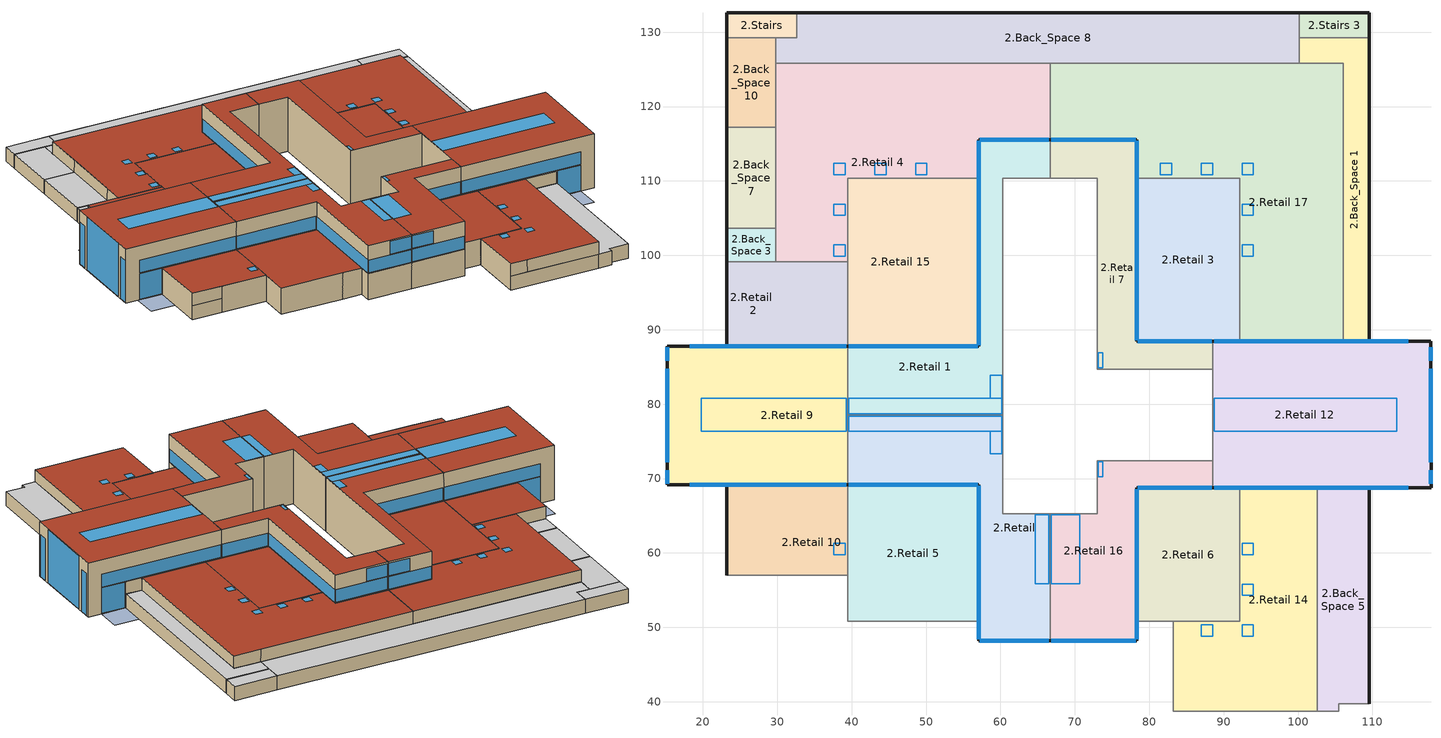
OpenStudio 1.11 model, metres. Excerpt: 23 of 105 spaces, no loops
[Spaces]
2.Retail 14
 floor to 1.Retail 1: 102.57,68.74 102.57,38.7 83.2,38.7 83.2,47.53 92.16,47.53 92.16,68.74 z6.1
 floor to 1.Retail 9: 83.2,50.8 92.16,50.8 92.16,47.53 83.2,47.53 z6.1
 wall to 2.Retail 13: 83.2,50.8 83.2,38.7 z6.1:11.8
 wall to 2.Retail 6: 92.16,68.74 92.16,50.8 83.2,50.8 z6.1:11.8
 wall to 2.Retail 12: 102.57,68.74 92.16,68.74 z6.1:11.8
 wall to 2M.Back_Space 1: 86.88,38.7 102.57,38.7 102.57,68.74 z9.14:11.8
 wall to 2.Back_Space: 83.2,38.7 102.57,38.7 z6.1:9.14
 wall to 2M.Back_Space 2: 83.2,38.7 86.88,38.7 z9.14:11.8
 wall to 2.Back_Space 5: 102.57,38.7 102.57,68.74 z6.1:9.14
 roof outside: 102.57,38.7 102.57,68.74 92.16,68.74 92.16,50.8 83.2,50.8 83.2,38.7 z11.8
 skylight: 94.01,59.79 94.01,61.31 92.48,61.31 92.48,59.79 z11.8; 94.01,48.82 94.01,50.34 92.48,50.34 92.48,48.82 z11.8; 94.01,54.3 94.01,55.83 92.48,55.83 92.48,54.3 z11.8; 88.52,48.82 88.52,50.34 87,50.34 87,48.82 z11.8
2.Retail 5
 floor to 1.Retail 6: 57.08,69.17 57.08,50.8 39.45,50.8 39.45,69.17 z6.1
 wall to 2.Retail 10 (Air Wall): 39.45,69.17 39.45,57.01 z6.1:11.8
 wall to 2.Retail (Air Wall): 57.08,50.8 57.08,69.17 39.45,69.17 z6.1:11.8
 wall to 2.Retail 13 (Air Wall): 52.9,50.8 57.08,50.8 z6.1:11.8
 wall to 2.Retail 8 (Air Wall): 39.45,57.01 39.45,50.8 52.9,50.8 z6.1:11.8
 roof outside: 57.08,50.8 57.08,69.17 39.45,69.17 39.45,50.8 z11.8
2.Retail 6
 floor to 1.Retail 9: 92.16,68.74 92.16,50.8 78.31,50.8 78.31,68.74 z6.1
 wall to 2.Retail 13 (Air Wall): 78.31,50.8 83.2,50.8 z6.1:11.8
 wall to 2.Retail 16 (Air Wall): 88.56,68.74 78.31,68.74 78.31,50.8 z6.1:11.8
 wall to 2.Retail 12 (Air Wall): 92.16,68.74 88.56,68.74 z6.1:11.8
 roof outside: 92.16,50.8 92.16,68.74 78.31,68.74 78.31,50.8 z11.8
2.Retail 10
 floor to 1M.Back_Space 3: 23.21,69.17 25.41,69.17 25.41,65.91 29.81,65.91 29.81,57.01 23.21,57.01 z6.1
 floor to 1.Point_of_Sale 1: 39.45,69.17 39.45,65.91 25.41,65.91 25.41,69.17 z6.1
 floor to 1.Retail 10: 29.81,65.91 39.45,65.91 39.45,57.01 29.81,57.01 z6.1
 wall outside: 23.21,69.17 23.21,57.01 z6.1:11.8
 wall to 2.Retail 9 (Air Wall): 39.45,69.17 23.21,69.17 z6.1:11.8
 wall to 2.Retail 8: 29.81,57.01 39.45,57.01 z6.1:11.8
 wall to 2M.Back_Space 2: 23.21,57.01 29.81,57.01 z9.14:11.8
 wall to 2.Back_Space 9: 23.21,57.01 29.81,57.01 z6.1:9.14
 roof outside: 39.45,57.01 39.45,69.17 23.21,69.17 23.21,57.01 z11.8
 skylight: 39.15,59.79 39.15,61.31 37.62,61.31 37.62,59.79 z11.8
2.Retail 2
 floor to 1.Point_of_Sale 1: 39.45,92.41 39.45,87.8 29.81,87.8 29.81,92.41 z6.1
 floor to 1.Retail 2: 39.45,99.16 39.45,92.41 29.81,92.41 29.81,99.16 z6.1
 floor to 1.Point_of_Sale 2: 29.81,99.16 29.81,87.8 23.21,87.8 23.21,99.16 z6.1
 wall outside: 23.21,99.16 23.21,87.8 z6.1:11.8
 wall to 2.Retail 15: 39.45,87.8 39.45,99.16 z6.1:11.8
 wall to 2.Retail 9 (Air Wall): 23.21,87.8 39.45,87.8 z6.1:11.8
 wall to 2.Back_Space 3: 29.81,99.16 23.21,99.16 z6.1:9.14
 wall to 2.Retail 4: 39.45,99.16 29.81,99.16 z6.1:11.8
 wall to 2M.Back_Space: 29.81,99.16 23.21,99.16 z9.14:11.8
 roof outside: 39.45,87.8 39.45,99.16 23.21,99.16 23.21,87.8 z11.8
2.Retail 15
 floor to 1.Back_Space 14: 57.08,110.4 57.08,100.15 53.62,100.15 53.62,110.4 z6.1
 floor to 1.Retail: 53.62,110.4 53.62,100.15 57.08,100.15 57.08,87.8 39.45,87.8 39.45,110.4 z6.1
 wall to 2.Retail 4 (Air Wall): 57.08,110.4 39.45,110.4 39.45,99.16 z6.1:11.8
 wall to 2.Retail 1 (Air Wall): 39.45,87.8 57.08,87.8 57.08,110.4 z6.1:11.8
 roof outside: 57.08,87.8 57.08,110.4 39.45,110.4 39.45,87.8 z11.8
2.Retail 17
 floor to 1M.Back_Space 4: 102.57,125.79 106.07,125.79 106.07,88.45 102.57,88.45 z6.1
 floor to 1.Retail 4: 102.57,125.79 102.57,88.45 92.16,88.45 92.16,110.4 78.31,110.4 78.31,115.57 66.66,115.57 66.66,125.79 z6.1
 wall to 2.Retail 3: 78.31,110.4 92.16,110.4 92.16,88.45 z6.1:11.8
 wall to 2.Retail 7: 66.66,115.57 78.31,115.57 78.31,110.4 z6.1:11.8
 wall to 2.Retail 4 (Air Wall): 66.66,125.79 66.66,115.57 z6.1:11.8
 wall to 2M.Back_Space: 100.19,125.79 66.66,125.79 z9.14:11.8
 wall to 2M.Back_Space 3: 106.07,88.45 106.07,125.79 100.19,125.79 z9.14:11.8
 wall to 2.Retail 12: 92.16,88.45 106.07,88.45 z6.1:11.8
 wall to 2.Back_Space 8: 100.19,125.79 66.66,125.79 z6.1:9.14
 wall to 2.Back_Space 1: 106.07,88.45 106.07,125.79 100.19,125.79 z6.1:9.14
 roof outside: 106.07,88.45 106.07,125.79 66.66,125.79 66.66,115.57 78.31,115.57 78.31,110.4 92.16,110.4 92.16,88.45 z11.8
 skylight: 88.52,110.85 88.52,112.37 87,112.37 87,110.85 z11.8; 83.03,110.85 83.03,112.37 81.51,112.37 81.51,110.85 z11.8; 94.01,110.85 94.01,112.37 92.48,112.37 92.48,110.85 z11.8; 94.01,99.88 94.01,101.4 92.48,101.4 92.48,99.88 z11.8; 94.01,105.36 94.01,106.89 92.48,106.89 92.48,105.36 z11.8
2.Retail 3
 floor to 1.Retail 5: 78.31,110.4 92.16,110.4 92.16,88.45 78.31,88.45 z6.1
 wall to 2.Retail 12 (Air Wall): 88.56,88.45 92.16,88.45 z6.1:11.8
 wall to 2.Retail 7 (Air Wall): 78.31,110.4 78.31,88.45 88.56,88.45 z6.1:11.8
 roof outside: 92.16,88.45 92.16,110.4 78.31,110.4 78.31,88.45 z11.8
2.Retail 4
 floor to 1.Retail 2: 66.66,125.79 66.66,115.57 57.08,115.57 57.08,110.4 39.45,110.4 39.45,99.16 29.81,99.16 29.81,125.79 z6.1
 wall to 2.Retail 1: 57.08,110.4 57.08,115.57 66.66,115.57 z6.1:11.8
 wall to 2M.Back_Space: 66.66,125.79 29.81,125.79 29.81,117.2 29.81,103.62 29.81,99.16 z9.14:11.8
 wall to 2.Back_Space 10: 29.81,125.79 29.81,117.2 z6.1:9.14
 wall to 2.Back_Space 8: 66.66,125.79 29.81,125.79 z6.1:9.14
 wall to 2.Back_Space 3: 29.81,103.62 29.81,99.16 z6.1:9.14
 wall to 2.Back_Space 7: 29.81,117.2 29.81,103.62 z6.1:9.14
 roof outside: 39.45,99.16 39.45,110.4 57.08,110.4 57.08,115.57 66.66,115.57 66.66,125.79 29.81,125.79 29.81,99.16 z11.8
 skylight: 50.12,110.85 50.12,112.37 48.6,112.37 48.6,110.85 z11.8; 39.15,99.88 39.15,101.4 37.62,101.4 37.62,99.88 z11.8; 44.64,110.85 44.64,112.37 43.11,112.37 43.11,110.85 z11.8; 39.15,105.36 39.15,106.89 37.62,106.89 37.62,105.36 z11.8; 39.15,110.85 39.15,112.37 37.62,112.37 37.62,110.85 z11.8
2.Back_Space 5
 floor to 1M.Back_Space 1: 109.56,68.74 109.56,39.77 105.46,39.77 105.46,38.7 102.57,38.7 102.57,68.74 z6.1
 wall outside: 109.56,39.77 109.56,68.74 z6.1:9.14
 wall to 2.Stairs 1: 105.46,38.7 105.46,39.77 109.56,39.77 z6.1:9.14
 wall to 2.Back_Space: 102.57,38.7 105.46,38.7 z6.1:9.14
 wall to 2.Retail 12: 109.56,68.74 102.57,68.74 z6.1:9.14
 ceiling to 2M.Back_Space 1: 105.46,38.7 105.46,39.77 109.56,39.77 109.56,68.74 102.57,68.74 102.57,38.7 z9.14
2.Back_Space 1
 floor to 1M.Back_Space 4: 109.56,129.22 109.56,88.45 106.07,88.45 106.07,125.79 100.19,125.79 100.19,129.22 z6.1
 wall outside: 109.56,88.45 109.56,129.22 z6.1:9.14
 wall to 2.Back_Space 8: 100.19,129.22 100.19,125.79 z6.1:9.14
 wall to 2.Stairs 3: 109.56,129.22 100.19,129.22 z6.1:9.14
 wall to 2.Retail 12: 106.07,88.45 109.56,88.45 z6.1:9.14
 ceiling to 2M.Back_Space 3: 106.07,88.45 109.56,88.45 109.56,129.22 100.19,129.22 100.19,125.79 106.07,125.79 z9.14
2.Back_Space 3
 floor to 1M.Back_Space 2: 29.81,103.62 29.81,99.16 23.21,99.16 23.21,103.62 z6.1
 wall outside: 23.21,103.62 23.21,99.16 z6.1:9.14
 wall to 2.Back_Space 7: 29.81,103.62 23.21,103.62 z6.1:9.14
 ceiling to 2M.Back_Space: 23.21,99.16 29.81,99.16 29.81,103.62 23.21,103.62 z9.14
2.Back_Space 7
 floor to 1M.Back_Space 2: 29.81,117.2 29.81,103.62 23.21,103.62 23.21,117.2 z6.1
 wall outside: 23.21,117.2 23.21,103.62 z6.1:9.14
 wall to 2.Back_Space 10: 29.81,117.2 23.21,117.2 z6.1:9.14
 ceiling to 2M.Back_Space: 29.81,103.62 29.81,117.2 23.21,117.2 23.21,103.62 z9.14
2.Back_Space 10
 floor to 1M.Back_Space 2: 29.81,129.22 29.81,117.2 23.21,117.2 23.21,129.22 z6.1
 wall outside: 23.21,129.22 23.21,117.2 z6.1:9.14
 wall to 2.Stairs: 29.81,129.22 23.21,129.22 z6.1:9.14
 wall to 2.Back_Space 8: 29.81,125.79 29.81,129.22 z6.1:9.14
 ceiling to 2M.Back_Space: 29.81,117.2 29.81,129.22 23.21,129.22 23.21,117.2 z9.14
2.Back_Space 8
 floor to 1M.Back_Space 2: 100.19,132.64 100.19,125.79 29.81,125.79 29.81,129.22 32.61,129.22 32.61,132.64 z6.1
 wall outside: 100.19,132.64 32.61,132.64 z6.1:9.14
 wall to 2.Stairs: 32.61,132.64 32.61,129.22 29.81,129.22 z6.1:9.14
 wall to 2.Stairs 3: 100.19,129.22 100.19,132.64 z6.1:9.14
 ceiling to 2M.Back_Space: 100.19,125.79 100.19,132.64 32.61,132.64 32.61,129.22 29.81,129.22 29.81,125.79 z9.14
2.Stairs
 floor to 1M.Stairs 3: 32.61,132.64 32.61,129.22 23.21,129.22 23.21,132.64 z6.1
 wall outside: 32.61,132.64 23.21,132.64 23.21,129.22 z6.1:9.14
 ceiling to 2M.Stairs: 32.61,129.22 32.61,132.64 23.21,132.64 23.21,129.22 z9.14
2.Stairs 3
 floor to 1M.Stairs 2: 109.56,132.64 109.56,129.22 100.19,129.22 100.19,132.64 z6.1
 wall outside: 109.56,129.22 109.56,132.64 100.19,132.64 z6.1:9.14
 ceiling to 2M.Stairs 3: 109.56,129.22 109.56,132.64 100.19,132.64 100.19,129.22 z9.14
2.Retail
 floor to 1.Retail 6: 60.33,78.56 60.33,65.28 66.66,65.28 66.66,48.23 57.08,48.23 57.08,69.17 39.45,69.17 39.45,78.56 z6.1
 wall outside: 39.45,69.17 57.08,69.17 57.08,48.23 66.66,48.23 z11.8:17.89
 wall to 2.Retail 13 (Air Wall): 57.08,50.8 57.08,48.23 66.66,48.23 z6.1:11.8
 wall to 2.Retail 9 (Air Wall): 39.45,78.56 39.45,69.17 z6.1:17.89
 wall to 2.Retail 1 (Air Wall): 60.33,78.56 39.45,78.56 z6.1:17.89
 wall to 1.Retail Atrium (Air Wall): 66.66,65.28 60.33,65.28 60.33,78.56 z6.1:17.89
 wall to 2.Retail 16 (Air Wall): 66.66,48.23 66.66,65.28 z6.1:17.89
 window (Dynamic Glass Tint 1): 57.23,48.23 66.51,48.23 / 57.08,69.02 57.08,48.38 / 39.61,69.17 56.93,69.17 z11.95:14.69; 61.94,48.23 66.51,48.23 z14.85:17.59
 roof outside: 66.66,48.23 66.66,65.28 60.33,65.28 60.33,78.56 39.45,78.56 39.45,69.17 57.08,69.17 57.08,48.23 z17.89
 skylight (Dynamic Glass Tint 1 Skylight): 60.18,76.36 60.18,78.41 39.61,78.41 39.61,76.36 z17.89; 66.51,55.85 66.51,65.13 64.7,65.13 64.7,55.85 z17.89; 60.18,73.31 60.18,76.36 58.6,76.36 58.6,73.31 z17.89
2.Retail 16
 floor to 1.Retail 9: 88.56,72.4 88.56,68.74 78.31,68.74 78.31,48.23 66.66,48.23 66.66,65.28 72.99,65.28 72.99,72.4 z6.1
 wall outside: 66.66,48.23 78.31,48.23 78.31,68.74 88.56,68.74 z11.8:17.89
 wall to 2.Retail 13 (Air Wall): 66.66,48.23 78.31,48.23 78.31,50.8 z6.1:11.8
 wall to 1.Retail Atrium (Air Wall): 88.56,72.4 72.99,72.4 72.99,65.28 66.66,65.28 z6.1:17.89
 wall to 2.Retail 12 (Air Wall): 88.56,68.74 88.56,72.4 z6.1:17.89
 window (Dynamic Glass Tint 1): 66.81,48.23 71.38,48.23 z14.85:17.59; 78.31,48.38 78.31,68.58 / 78.46,68.74 88.41,68.74 / 66.81,48.23 78.16,48.23 z11.95:14.69
 roof outside: 78.31,48.23 78.31,68.74 88.56,68.74 88.56,72.4 72.99,72.4 72.99,65.28 66.66,65.28 66.66,48.23 z17.89
 skylight (Dynamic Glass Tint 1 Skylight): 73.74,70.26 73.74,72.25 73.14,72.25 73.14,70.26 z17.89; 70.69,55.85 70.69,65.13 66.81,65.13 66.81,55.85 z17.89
2.Retail 12
 floor to 1.Retail 9: 92.16,78.56 92.16,68.74 88.56,68.74 88.56,78.56 z6.1
 floor to 1.Retail 5: 88.56,88.45 92.16,88.45 92.16,78.56 88.56,78.56 z6.1
 floor to 1.Entry: 109.56,88.45 117.87,88.45 117.87,68.74 109.56,68.74 z6.1
 floor to 1.Point_of_Sale: 109.56,88.45 109.56,68.74 92.16,68.74 92.16,88.45 z6.1
 wall outside: 117.87,68.74 117.87,88.45 z6.1:17.89; 88.56,68.74,17.89 88.56,68.74,11.8 109.56,68.74,11.8 109.56,68.74,6.1 117.87,68.74,6.1 117.87,68.74,17.89; 117.87,88.45,17.89 117.87,88.45,6.1 109.56,88.45,6.1 109.56,88.45,11.8 88.56,88.45,11.8 88.56,88.45,17.89
 wall to 2M.Back_Space 3 (Air Wall): 109.56,88.45 106.07,88.45 z9.14:11.8
 wall to 1.Retail Atrium (Air Wall): 88.56,84.72 88.56,72.4 z6.1:17.89
 wall to 2.Retail 7 (Air Wall): 88.56,88.45 88.56,84.72 z6.1:17.89
 wall to 2M.Back_Space 1 (Air Wall): 102.57,68.74 109.56,68.74 z9.14:11.8
 window (Dynamic Glass Tint 1): 117.87,85.82 117.87,87.65 / 117.87,69.33 117.87,71.15 z6.25:15.3; 109.79,68.74 114.82,68.74 / 114.82,88.45 109.79,88.45 z6.25:11.8; 117.87,72.22 117.87,84.75 z6.25:17.74; 88.71,68.74 114.82,68.74 / 114.82,88.45 88.71,88.45 z11.95:14.69
 roof outside: 117.87,68.74 117.87,88.45 88.56,88.45 88.56,68.74 z17.89
 skylight (Dynamic Glass Tint 1 Skylight): 113.29,76.36 113.29,80.83 88.71,80.83 88.71,76.36 z17.89
2.Retail 9
 floor to 1.Entry 1: 15.18,87.8 23.21,87.8 23.21,69.17 15.18,69.17 z6.1
 floor to 1.Point_of_Sale 1: 23.21,87.8 39.45,87.8 39.45,69.17 23.21,69.17 z6.1
 wall outside: 15.18,87.8 15.18,69.17 z6.1:17.89; 15.18,69.17,17.89 15.18,69.17,6.1 23.21,69.17,6.1 23.21,69.17,11.8 39.45,69.17,11.8 39.45,69.17,17.89; 39.45,87.8,17.89 39.45,87.8,11.8 23.21,87.8,11.8 23.21,87.8,6.1 15.18,87.8,6.1 15.18,87.8,17.89
 wall to 2.Retail 1: 39.45,78.56 39.45,87.8 z6.1:17.89
 window (Dynamic Glass Tint 1): 18.23,69.17 23.11,69.17 / 23.11,87.8 18.23,87.8 z6.25:11.8; 39.3,87.8 18.23,87.8 / 18.23,69.17 39.3,69.17 z11.95:14.69; 15.18,87.65 15.18,85.82 / 15.18,71.15 15.18,69.33 z6.25:15.3; 15.18,84.75 15.18,72.22 z6.25:17.74
 roof outside: 15.18,69.17 39.45,69.17 39.45,87.8 15.18,87.8 z17.89
 skylight (Dynamic Glass Tint 1 Skylight): 39.3,76.36 39.3,80.83 19.76,80.83 19.76,76.36 z17.89
2.Retail 1
 floor to 1.Retail: 57.08,100.15 60.33,100.15 60.33,78.56 39.45,78.56 39.45,87.8 57.08,87.8 z6.1
 floor to 1.Back_Space 14: 60.33,110.4 60.33,100.15 57.08,100.15 57.08,110.4 z6.1
 floor to 1.Retail 2: 57.08,115.57 66.66,115.57 66.66,110.4 57.08,110.4 z6.1
 wall outside: 66.66,115.57 57.08,115.57 57.08,87.8 39.45,87.8 z11.8:17.89
 wall to 2.Retail 7 (Air Wall): 66.66,110.4 66.66,115.57 z6.1:17.89
 wall to 1.Retail Atrium (Air Wall): 60.33,78.56 60.33,110.4 66.66,110.4 z6.1:17.89
 window (Dynamic Glass Tint 1): 66.51,115.57 57.23,115.57 / 57.08,115.42 57.08,87.95 / 56.93,87.8 39.61,87.8 z11.95:14.69; 66.51,115.57 61.94,115.57 z14.85:17.59
 roof outside: 60.33,78.56 60.33,110.4 66.66,110.4 66.66,115.57 57.08,115.57 57.08,87.8 39.45,87.8 39.45,78.56 z17.89
 skylight (Dynamic Glass Tint 1 Skylight): 60.18,78.71 60.18,80.83 39.61,80.83 39.61,78.71 z17.89; 60.18,80.83 60.18,83.87 58.6,83.87 58.6,80.83 z17.89
 skylight (90.1-2007 Nonres 5B Glass Skylight): 60.18,78.71 60.18,80.83 39.61,80.83 39.61,78.71 z17.89
2.Retail 7
 floor to 1.Back_Space 15: 77.57,110.4 77.57,100.15 72.99,100.15 72.99,110.4 z6.1
 floor to 1.Retail 4: 78.31,115.57 78.31,110.4 66.66,110.4 66.66,115.57 z6.1
 floor to 1.Retail 5: 77.57,110.4 78.31,110.4 78.31,88.45 88.56,88.45 88.56,84.72 72.99,84.72 72.99,100.15 77.57,100.15 z6.1
 wall outside: 88.56,88.45 78.31,88.45 78.31,115.57 66.66,115.57 z11.8:17.89
 wall to 1.Retail Atrium (Air Wall): 66.66,110.4 72.99,110.4 72.99,84.72 88.56,84.72 z6.1:17.89
 window (Dynamic Glass Tint 1): 78.16,115.57 66.81,115.57 / 88.41,88.45 78.46,88.45 / 78.31,88.6 78.31,115.42 z11.95:14.69; 71.38,115.57 66.81,115.57 z14.85:17.59
 roof outside: 72.99,84.72 88.56,84.72 88.56,88.45 78.31,88.45 78.31,115.57 66.66,115.57 66.66,110.4 72.99,110.4 z17.89
 skylight (90.1-2007 Nonres 5B Glass Skylight): 73.74,84.87 73.74,86.92 73.14,86.92 73.14,84.87 z17.89
shading: 23.21,69.17 23.21,63.84 17.88,63.84 17.88,69.17 z6.1; 23.21,93.13 23.21,87.8 17.88,87.8 17.88,93.13 z6.1; 114.9,93.78 114.9,88.45 109.56,88.45 109.56,93.78 z6.1; 114.9,68.74 114.9,63.4 109.56,63.4 109.56,68.74 z6.1
[Building]
Building 1: Space Type=Retail; Default Construction Set=Proposed Con Set; Default Schedule Set=90.1-2007 - Retail - Retail Schedule Set
[ClimateZones]
Climate Zone Institution Name 1=ASHRAE; Climate Zone Document Name 1=ANSI/ASHRAE Standard 169; Climate Zone Document Year 1=2006; Climate Zone Institution Name 2=CEC; Climate Zone Document Name 2=California Climate Zone Descriptions; Climate Zone Document Year 2=1995
[Site]
Fort Collins  Awos: Latitude {deg}=40.45; Longitude {deg}=-105.02; Time Zone {hr}=-7; Elevation {m}=1529
[SizingPeriod:DesignDay] Barometric Pressure {Pa}=83011; Sky Clearness=0; Rain Indicator=0; Snow Indicator=0; Day of Month=21; Daylight Saving Time Indicator=0; Dry-Bulb Temperature Range Modifier Type=DefaultMultipliers
Name | Maximum Dry-Bulb Temperature {C} | Daily Dry-Bulb Temperature Range {deltaC} | Humidity Indicating Conditions at Maximum Dry-Bulb | Wind Speed {m/s} | Wind Direction {deg} | Month | Day Type | Humidity Indicating Type | Solar Model Indicator | ASHRAE Taub | ASHRAE Taud
Denver Intl Ap Ann Htg Wind 99.6% Condns WS=>MCDB | 1.8 | 0 | 1.8 | 14.1 | 160 | 12 | WinterDesignDay | Wetbulb | ASHRAEClearSky
Denver Intl Ap Ann Clg .4% Condns DP=>MDB | 19.9 | 15.2 | 16 | 4.2 | 80 | 7 | SummerDesignDay | Dewpoint | ASHRAETau | 0.424 | 2.012
Denver Intl Ap Ann Clg .4% Condns Enth=>MDB | 27 | 15.2 | 58300 | 4.2 | 80 | 7 | SummerDesignDay | Enthalpy | ASHRAETau | 0.424 | 2.012
Denver Intl Ap Ann Clg .4% Condns WB=>MDB | 27.3 | 15.2 | 18.3 | 4.2 | 80 | 7 | SummerDesignDay | Wetbulb | ASHRAETau | 0.424 | 2.012
[Construction]
ExtSlab 4in ClimateZone 1-8: MAT-CC05 4 HW CONCRETE
Exterior Door: F08 Metal surface, I01 25mm insulation board
Interior Ceiling: M11 100mm lightweight concrete, F05 Ceiling air space resistance, F16 Acoustic tile
Interior Door; Interior Partition: G05 25mm wood
Interior Floor: F16 Acoustic tile, F05 Ceiling air space resistance, M11 100mm lightweight concrete
Interior Wall: G01a 19mm gypsum board, F04 Wall air space resistance, G01a 19mm gypsum board
Interior Window: Clear 3mm
90.1-2007 Nonres 5B Glass Skylight: Glass Skylight
90.1-2007 Nonres 5B Roof IEAD: Roof Insulation [14], Metal Decking 1
Air Wall: Air Wall Material
Dynamic Glass Tint 1: Dynamic Glass Tint 1 Material
Dynamic Glass Tint 4: Dynamic Glass Tint 4 Material
Low-e Tinted Glazing: Low-e Tinted Glass Material
Kalwall Skylight: Kalwall Skylight Material
8 in Metal Studs with R-25 batt and 1.5 in rigid: MAT-SHEATH 1, Wall Insulation [10]_R-value to: 15.034081338169782 (ft^2*h*R/Btu), 1/2IN Gypsum 1
Dynamic Glass Tint 1 Skylight: Dynamic Glass Tint 1 Material Skylight
Dynamic Glass Tint 4 Skylight: Dynamic Glass Tint 4 Material Skylight
[Material] Thermal Absorptance=0.9
Name | Roughness | Thickness {m} | Conductivity {W/m-K} | Density {kg/m3} | Specific Heat {J/kg-K} | Solar Absorptance | Visible Absorptance
MAT-CC05 4 HW CONCRETE | Rough | 0.1016 | 1.311 | 2240 | 836.8 | 0.85 | 0.85
F08 Metal surface | Smooth | 0.0008 | 45.28 | 7824 | 500 | 0.7 | 0.7
I01 25mm insulation board | MediumRough | 0.0254 | 0.03 | 43 | 1210 | 0.6 | 0.6
M11 100mm lightweight concrete | MediumRough | 0.1016 | 0.53 | 1280 | 840 | 0.5 | 0.5
F16 Acoustic tile | MediumSmooth | 0.0191 | 0.06 | 368 | 590 | 0.3 | 0.3
G05 25mm wood | MediumSmooth | 0.0254 | 0.15 | 608 | 1630 | 0.5 | 0.5
G01a 19mm gypsum board | MediumSmooth | 0.019 | 0.16 | 800 | 1090 | 0.4 | 0.4
1/2IN Gypsum 1 | Smooth | 0.01271 | 0.16 | 784.9 | 830 | 0.92 | 0.92
Roof Insulation [14] | MediumRough | 0.167335 | 0.049 | 265 | 836.8 | 0.7 | 0.7
Metal Decking 1 | MediumSmooth | 0.001524 | 45.006 | 7680 | 418.4 | 0.7 | 0.3
Wall Insulation [10]_R-value to: 15.034081338169782 (ft^2*h*R/Btu) | MediumRough | 0.119144 | 0.045 | 265 | 836.8 | 0.7 | 0.7
[Material:NoMass]
MAT-SHEATH 1: Roughness=Rough; Thermal Resistance {m2-K/W}=0.36256; Thermal Absorptance=0.9; Solar Absorptance=0.7; Visible Absorptance=0.7
[Material:AirGap]
Name | Thermal Resistance {m2-K/W}
F05 Ceiling air space resistance | 0.18
F04 Wall air space resistance | 0.15
[WindowMaterial:Glazing]
Clear 3mm: Optical Data Type=SpectralAverage; Thickness {m}=0.003; Solar Transmittance at Normal Incidence=0.837; Front Side Solar Reflectance at Normal Incidence=0.075; Back Side Solar Reflectance at Normal Incidence=0; Visible Transmittance at Normal Incidence=0.898; Front Side Visible Reflectance at Normal Incidence=0.081; Back Side Visible Reflectance at Normal Incidence=0; Infrared Transmittance at Normal Incidence=0; Front Side Infrared Hemispherical Emissivity=0.84; Back Side Infrared Hemispherical Emissivity=0.84; Conductivity {W/m-K}=0.9; Dirt Correction Factor for Solar and Visible Transmittance=1; Solar Diffusing=No
[DefaultSurfaceConstructions]
Name | Floor Construction | Wall Construction | Roof Ceiling Construction
Default Surface Constructions 14 | Interior Floor | Interior Wall | Interior Ceiling
Default Surface Constructions 15 | ExtSlab 4in ClimateZone 1-8 | ExtSlab 4in ClimateZone 1-8 | ExtSlab 4in ClimateZone 1-8
Default Surface Constructions 13 adj ext wall insulation | ExtSlab 4in ClimateZone 1-8 | 8 in Metal Studs with R-25 batt and 1.5 in rigid | 90.1-2007 Nonres 5B Roof IEAD
[DefaultSubSurfaceConstructions]
Name | Fixed Window Construction | Operable Window Construction | Door Construction | Skylight Construction | Tubular Daylight Dome Construction | Tubular Daylight Diffuser Construction
Default Sub Surface Constructions 9 | Low-e Tinted Glazing | Low-e Tinted Glazing | Exterior Door | Kalwall Skylight | Interior Window | Interior Window
Default Sub Surface Constructions 10 | Interior Window | Interior Window | Interior Door
[WindowMaterial:SimpleGlazingSystem]
Name | U-Factor {W/m2-K} | Solar Heat Gain Coefficient | Visible Transmittance
Glass Skylight | 6.64357 | 0.49 | 0.7
Kalwall Skylight Material | 1.6467 | 0.29 | 0.5
Low-e Tinted Glass Material | 2.38487 | 0.3 | 0.513
Dynamic Glass Tint 1 Material; Dynamic Glass Tint 1 Material Skylight | 2.38487 | 0.4 | 0.55
Dynamic Glass Tint 4 Material; Dynamic Glass Tint 4 Material Skylight | 2.38487 | 0.05 | 0.01
[Material:AirWall]
Air Wall Material
[DefaultConstructionSet]
Proposed Con Set: Default Exterior Surface Constructions=Default Surface Constructions 13 adj ext wall insulation; Default Interior Surface Constructions=Default Surface Constructions 14; Default Ground Contact Surface Constructions=Default Surface Constructions 15; Default Exterior SubSurface Constructions=Default Sub Surface Constructions 9; Default Interior SubSurface Constructions=Default Sub Surface Constructions 10; Interior Partition Construction=Interior Partition
[SpaceType] Standards Building Type=Retail
Name | Default Schedule Set | Design Specification Outdoor Air Object | Standards Space Type
Back_Space; Stairs | 90.1-2007 - Retail - Back_Space Schedule Set | 90.1-2007 - Retail - Back_Space Ventilation | Back_Space
Retail | 90.1-2007 - Retail - Retail Schedule Set | 90.1-2007 - Retail - Retail Ventilation | Retail
[DefaultScheduleSet] Number of People Schedule=Retail Bldg Occ; People Activity Level Schedule=Retail Activity; Lighting Schedule=Retail Bldg Light; Electric Equipment Schedule=Retail Bldg Equip; Infiltration Schedule=Retail Infil Half On
90.1-2007 - Retail - Back_Space Schedule Set; 90.1-2007 - Retail - Retail Schedule Set
[Lights:Definition] Design Level Calculation Method=Watts/Area
Name | Watts per Space Floor Area {W/m2}
90.1-2007 - Retail - Back_Space Lights Definition | 7.96529
90.1-2007 - Retail - Retail Lights Definition | 12.2709
[Lights]
Name | Lights Definition | Space or SpaceType
90.1-2007 - Retail - Back_Space Lights | 90.1-2007 - Retail - Back_Space Lights Definition | Back_Space
90.1-2007 - Retail - Retail Lights | 90.1-2007 - Retail - Retail Lights Definition | Retail
90.1-2007 - Retail - Back_Space Lights 1 | 90.1-2007 - Retail - Back_Space Lights Definition | Stairs
[DesignSpecification:OutdoorAir] Outdoor Air Method=Sum; Outdoor Air Flow per Floor Area {m3/s-m2}=0.0006096
Name | Outdoor Air Flow per Person {m3/s-person}
90.1-2007 - Retail - Back_Space Ventilation
90.1-2007 - Retail - Retail Ventilation | 0.00353961
[People:Definition] Number of People Calculation Method=People/Area; Fraction Radiant=0.3
Name | People per Space Floor Area {person/m2}
90.1-2007 - Retail - Back_Space People Definition | 0.0358438
90.1-2007 - Retail - Retail People Definition | 0.161459
[People]
Name | People Definition | Space or SpaceType
90.1-2007 - Retail - Back_Space People | 90.1-2007 - Retail - Back_Space People Definition | Back_Space
90.1-2007 - Retail - Retail People | 90.1-2007 - Retail - Retail People Definition | Retail
90.1-2007 - Retail - Back_Space People 1 | 90.1-2007 - Retail - Back_Space People Definition | Stairs
[SpaceInfiltration:DesignFlowRate] Design Flow Rate Calculation Method=Flow/ExteriorArea; Flow per Exterior Surface Area {m3/s-m2}=0.000226568
Name | Space or SpaceType
90.1-2007 - Retail - Back_Space Infiltration | Back_Space
90.1-2007 - Retail - Retail Infiltration | Retail
90.1-2007 - Retail - Back_Space Infiltration 1 | Stairs
[ElectricEquipment:Definition] Design Level Calculation Method=Watts/Area
Name | Watts per Space Floor Area {W/m2}
90.1-2007 - Retail - Back_Space Electric Equipment Definition | 5.8771
90.1-2007 - Retail - Retail Electric Equipment Definition | 5.38196
[ElectricEquipment]
Name | Electric Equipment Definition | Space or SpaceType
90.1-2007 - Retail - Back_Space Electric Equipment | 90.1-2007 - Retail - Back_Space Electric Equipment Definition | Back_Space
90.1-2007 - Retail - Retail Electric Equipment | 90.1-2007 - Retail - Retail Electric Equipment Definition | Retail
90.1-2007 - Retail - Back_Space Electric Equipment 1 | 90.1-2007 - Retail - Back_Space Electric Equipment Definition | Stairs
[ThermostatSetpoint:DualSetpoint]
Name | Heating Setpoint Temperature Schedule | Cooling Setpoint Temperature Schedule
2.Back_Space 1 Zone Thermostat; 2.Back_Space 3 Zone Thermostat; 2.Back_Space 5 Zone Thermostat; 2.Back_Space 7 Zone Thermostat; 2.Back_Space 8 Zone Thermostat; 2.Back_Space 10 Zone Thermostat; 2.Retail Zone Thermostat; 2.Retail 1 Zone Thermostat; 2.Retail 2 Zone Thermostat; 2.Retail 3 Zone Thermostat; 2.Retail 4 Zone Thermostat; 2.Retail 5 Zone Thermostat; 2.Retail 6 Zone Thermostat; 2.Retail 7 Zone Thermostat; 2.Retail 9 Zone Thermostat; 2.Retail 10 Zone Thermostat; 2.Retail 12 Zone Thermostat; 2.Retail 14 Zone Thermostat; 2.Retail 15 Zone Thermostat; 2.Retail 16 Zone Thermostat; 2.Retail 17 Zone Thermostat | Retail HtgSetp | Retail ClgSetp
2.Stairs Zone Thermostat; 2.Stairs 3 Zone Thermostat | Unit Heater Htg Sch | Unit Heater Clg Sch
[Space] Building Story=2
Name | Thermal Zone | Space Type
2.Retail 14 | 2.Retail 14 Zone
2.Retail 5 | 2.Retail 5 Zone
2.Retail 6 | 2.Retail 6 Zone
2.Retail 10 | 2.Retail 10 Zone
2.Retail 2 | 2.Retail 2 Zone
2.Retail 15 | 2.Retail 15 Zone
2.Retail 17 | 2.Retail 17 Zone
2.Retail 3 | 2.Retail 3 Zone
2.Retail 4 | 2.Retail 4 Zone
2.Back_Space 5 | 2.Back_Space 5 Zone | Back_Space
2.Back_Space 1 | 2.Back_Space 1 Zone | Back_Space
2.Back_Space 3 | 2.Back_Space 3 Zone | Back_Space
2.Back_Space 7 | 2.Back_Space 7 Zone | Back_Space
2.Back_Space 10 | 2.Back_Space 10 Zone | Back_Space
2.Back_Space 8 | 2.Back_Space 8 Zone | Back_Space
2.Stairs | 2.Stairs Zone | Stairs
2.Stairs 3 | 2.Stairs 3 Zone | Stairs
2.Retail | 2.Retail Zone
2.Retail 16 | 2.Retail 16 Zone
2.Retail 12 | 2.Retail 12 Zone
2.Retail 9 | 2.Retail 9 Zone
2.Retail 1 | 2.Retail 1 Zone
2.Retail 7 | 2.Retail 7 Zone
[BuildingStory]
2
[ThermalZone] Use Ideal Air Loads=No
Name | Thermostat
2.Stairs Zone | 2.Stairs Zone Thermostat
2.Back_Space 1 Zone | 2.Back_Space 1 Zone Thermostat
2.Retail Zone | 2.Retail Zone Thermostat
2.Retail 1 Zone | 2.Retail 1 Zone Thermostat
2.Retail 2 Zone | 2.Retail 2 Zone Thermostat
2.Retail 3 Zone | 2.Retail 3 Zone Thermostat
2.Retail 4 Zone | 2.Retail 4 Zone Thermostat
2.Back_Space 3 Zone | 2.Back_Space 3 Zone Thermostat
2.Retail 5 Zone | 2.Retail 5 Zone Thermostat
2.Retail 6 Zone | 2.Retail 6 Zone Thermostat
2.Back_Space 5 Zone | 2.Back_Space 5 Zone Thermostat
2.Retail 7 Zone | 2.Retail 7 Zone Thermostat
2.Retail 9 Zone | 2.Retail 9 Zone Thermostat
2.Retail 10 Zone | 2.Retail 10 Zone Thermostat
2.Back_Space 7 Zone | 2.Back_Space 7 Zone Thermostat
2.Back_Space 8 Zone | 2.Back_Space 8 Zone Thermostat
2.Retail 12 Zone | 2.Retail 12 Zone Thermostat
2.Stairs 3 Zone | 2.Stairs 3 Zone Thermostat
2.Back_Space 10 Zone | 2.Back_Space 10 Zone Thermostat
2.Retail 14 Zone | 2.Retail 14 Zone Thermostat
2.Retail 15 Zone | 2.Retail 15 Zone Thermostat
2.Retail 16 Zone | 2.Retail 16 Zone Thermostat
2.Retail 17 Zone | 2.Retail 17 Zone Thermostat
[Exterior:Lights:Definition]
16600.0 w Exterior Lighting Definition: Design Level {W}=16600
[ShadingControl] Shading Type=SwitchableGlazing
Name | Construction with Shading | Setpoint
Shading Control 1 | Dynamic Glass Tint 4 | 85
Shading Control 2 | Dynamic Glass Tint 4 Skylight
[Exterior:Lights]
16600.0 w Exterior Light: Exterior Lights Definition=16600.0 w Exterior Lighting Definition; Schedule=16600.0 w Exterior Lights Sch; Control Option=AstronomicalClock
[Schedule:Ruleset]
Name | Default Day Schedule | Summer Design Day Schedule | Winter Design Day Schedule
Retail Bldg Light | Retail Bldg Light Default Schedule | Retail Bldg Light Summer Design Day | Retail Bldg Light Winter Design Day
Retail Bldg Occ | Retail Bldg Occ Default Schedule | Retail Bldg Occ Summer Design Day | Retail Bldg Occ Winter Design Day
Retail Activity | Retail Activity Default Schedule | Retail Activity Summer Design Day | Retail Activity Winter Design Day
Retail Infil Half On | Retail Infil Half On Default Schedule | Retail Infil Half On Summer Design Day | Retail Infil Half On Winter Design Day
Retail Bldg Equip | Retail Bldg Equip Default Schedule | Retail Bldg Equip Summer Design Day | Retail Bldg Equip Winter Design Day
Retail HtgSetp | Retail HtgSetp Default Schedule | Retail HtgSetp Summer Design Day | Retail HtgSetp Winter Design Day
Retail ClgSetp | Retail ClgSetp Default Schedule | Retail ClgSetp Summer Design Day | Retail ClgSetp Winter Design Day
Unit Heater Htg Sch | Schedule Day 2
Unit Heater Clg Sch | Schedule Day 3
[Schedule:Day]
Retail Bldg Light Default Schedule: 8, 0, 0.3, 9, 0, 0.5, 18, 0, 0.9, 20, 0, 0.6, 21, 0, 0.5, 24, 0, 0.3
Retail Bldg Light Summer Design Day; Retail Bldg Occ Summer Design Day; Retail Bldg Occ Winter Design Day; Retail Infil Half On Winter Design Day; Retail Bldg Equip Summer Design Day: 24, 0, 1
Retail Bldg Light Winter Design Day; Retail Bldg Equip Winter Design Day: 24, 0, 0
Retail Bldg Light Rule 1 Day Schedule: 10, 0, 0.3, 12, 0, 0.4, 17, 0, 0.6, 19, 0, 0.4, 24, 0, 0.3
Retail Bldg Light Rule 2 Day Schedule: 8, 0, 0.3, 9, 0, 0.3, 10, 0, 0.6, 18, 0, 0.9, 19, 0, 0.5, 24, 0, 0.3
Retail Bldg Occ Default Schedule: 8, 0, 0.1, 9, 0, 0.2, 11, 0, 0.5, 15, 0, 0.7, 16, 0, 0.8, 17, 0, 0.7, 19, 0, 0.5, 21, 0, 0.3, 24, 0, 0.1
Retail Bldg Occ Rule 1 Day Schedule: 9, 0, 0.1, 10, 0, 0.1, 12, 0, 0.2, 17, 0, 0.4, 18, 0, 0.2, 19, 0, 0.1, 24, 0, 0.1
Retail Bldg Occ Rule 2 Day Schedule: 7, 0, 0.1, 8, 0, 0.1, 9, 0, 0.2, 10, 0, 0.5, 11, 0, 0.6, 17, 0, 0.8, 18, 0, 0.6, 21, 0, 0.2, 22, 0, 0.1, 24, 0, 0.1
Retail Activity Default Schedule; Retail Activity Summer Design Day; Retail Activity Winter Design Day: 24, 0, 120
Retail Infil Half On Default Schedule; Retail Infil Half On Summer Design Day: 6, 0, 1, 21, 0, 0.5, 24, 0, 1
Retail Infil Half On Rule 1 Day Schedule: 8, 0, 1, 17, 0, 0.5, 24, 0, 1
Retail Infil Half On Rule 2 Day Schedule: 6, 0, 1, 22, 0, 0.5, 24, 0, 1
Retail Bldg Equip Default Schedule: 8, 0, 0.4, 9, 0, 0.7, 18, 0, 0.9, 20, 0, 0.8, 21, 0, 0.7, 24, 0, 0.4
Retail Bldg Equip Rule 1 Day Schedule: 10, 0, 0.44, 12, 0, 0.6, 17, 0, 0.8, 18, 0, 0.6, 19, 0, 0.4, 24, 0, 0.4
Retail Bldg Equip Rule 2 Day Schedule: 8, 0, 0.4, 9, 0, 0.5, 10, 0, 0.8, 18, 0, 0.9, 19, 0, 0.7, 22, 0, 0.5, 24, 0, 0.4
Retail HtgSetp Default Schedule: 6, 0, 15.6, 21, 0, 21, 24, 0, 15.6
Retail HtgSetp Summer Design Day: 24, 0, 15.6
Retail HtgSetp Winter Design Day: 24, 0, 21
Retail HtgSetp Rule 1 Day Schedule: 8, 0, 15.6, 19, 0, 21, 24, 0, 15.6
Retail HtgSetp Rule 2 Day Schedule: 6, 0, 15.6, 22, 0, 21, 24, 0, 15.6
Retail ClgSetp Default Schedule; Retail ClgSetp Summer Design Day: 6, 0, 30, 21, 0, 24, 24, 0, 30
Retail ClgSetp Winter Design Day: 24, 0, 30
Retail ClgSetp Rule 1 Day Schedule: 8, 0, 30, 19, 0, 24, 24, 0, 30
Retail ClgSetp Rule 2 Day Schedule: 6, 0, 30, 22, 0, 24, 24, 0, 30
Schedule Day 2: 24, 0, 10
Schedule Day 3: 24, 0, 93.3333
[Schedule:Rule] Apply Monday=No; Apply Tuesday=No; Apply Wednesday=No; Apply Thursday=No; Apply Friday=No; Date Specification Type=DateRange; Start Month=1; Start Day=1; End Month=12; End Day=31
Name | Schedule Ruleset | Rule Order | Day Schedule | Apply Sunday | Apply Saturday
Retail Bldg Light Rule 1 | Retail Bldg Light | 0 | Retail Bldg Light Rule 1 Day Schedule | Yes | No
Retail Bldg Light Rule 2 | Retail Bldg Light | 1 | Retail Bldg Light Rule 2 Day Schedule | No | Yes
Retail Bldg Occ Rule 1 | Retail Bldg Occ | 0 | Retail Bldg Occ Rule 1 Day Schedule | Yes | No
Retail Bldg Occ Rule 2 | Retail Bldg Occ | 1 | Retail Bldg Occ Rule 2 Day Schedule | No | Yes
Retail Infil Half On Rule 1 | Retail Infil Half On | 0 | Retail Infil Half On Rule 1 Day Schedule | Yes | No
Retail Infil Half On Rule 2 | Retail Infil Half On | 1 | Retail Infil Half On Rule 2 Day Schedule | No | Yes
Retail Bldg Equip Rule 1 | Retail Bldg Equip | 0 | Retail Bldg Equip Rule 1 Day Schedule | Yes | No
Retail Bldg Equip Rule 2 | Retail Bldg Equip | 1 | Retail Bldg Equip Rule 2 Day Schedule | No | Yes
Retail HtgSetp Rule 1 | Retail HtgSetp | 0 | Retail HtgSetp Rule 1 Day Schedule | Yes | No
Retail HtgSetp Rule 2 | Retail HtgSetp | 1 | Retail HtgSetp Rule 2 Day Schedule | No | Yes
Retail ClgSetp Rule 1 | Retail ClgSetp | 0 | Retail ClgSetp Rule 1 Day Schedule | Yes | No
Retail ClgSetp Rule 2 | Retail ClgSetp | 1 | Retail ClgSetp Rule 2 Day Schedule | No | Yes
[Schedule:Constant]
16600.0 w Exterior Lights Sch: Value=1
